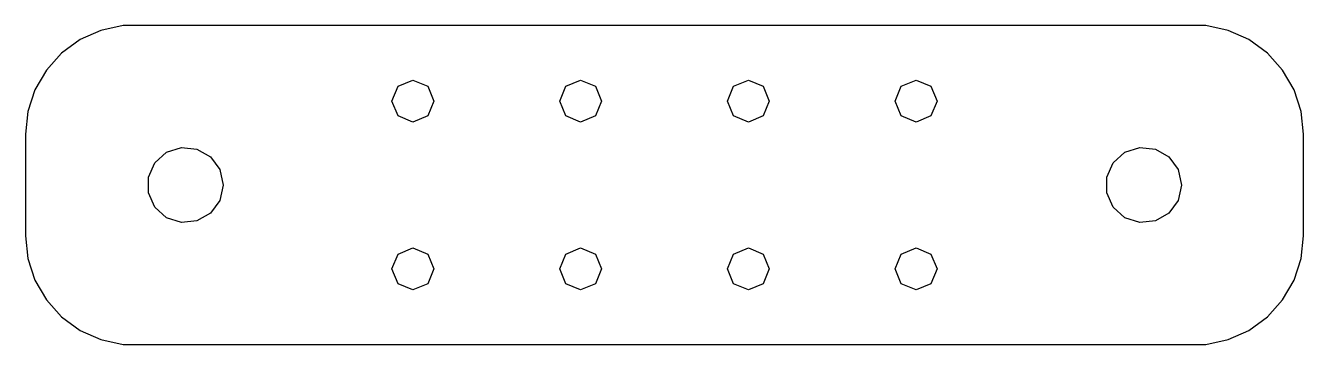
# Model space of a CAD drawing. Header units: metres. Extents: x 0 to 152, y 0 to 38.
import ezdxf

# ---------------------------------------------------------------- set-up
doc = ezdxf.new("R2010")
doc.units = ezdxf.units.M

msp = doc.modelspace()

# ---------------------------------------------------------------- linework, layer by layer
for p, q in [((8.98279, 37.4637), (6.5, 36.3583)), ((11.6411, 38.0288), (8.98279, 37.4637)), ((140.759, 38.0288), (11.6411, 38.0288)), ((143.417, 37.4637), (140.759, 38.0288)), ((145.9, 36.3583), (143.417, 37.4637)), ((6.5, 36.3583), (4.3013, 34.7609)), ((148.099, 34.7609), (145.9, 36.3583)), ((4.3013, 34.7609), (2.48279, 32.7412)), ((149.917, 32.7412), (148.099, 34.7609)), ((2.48279, 32.7412), (1.12392, 30.3876)), ((151.276, 30.3876), (149.917, 32.7412)), ((43.7, 29.05), (44.4322, 30.8178)), ((44.4322, 30.8178), (46.2, 31.55)), ((46.2, 31.55), (47.9678, 30.8178)), ((47.9678, 30.8178), (48.7, 29.05)), ((63.7, 29.05), (64.4322, 30.8178)), ((64.4322, 30.8178), (66.2, 31.55)), ((66.2, 31.55), (67.9678, 30.8178)), ((67.9678, 30.8178), (68.7, 29.05)), ((83.7, 29.05), (84.4322, 30.8178)), ((84.4322, 30.8178), (86.2, 31.55)), ((86.2, 31.55), (87.9678, 30.8178)), ((87.9678, 30.8178), (88.7, 29.05)), ((103.7, 29.05), (104.432, 30.8178)), ((104.432, 30.8178), (106.2, 31.55)), ((106.2, 31.55), (107.968, 30.8178)), ((107.968, 30.8178), (108.7, 29.05)), ((1.12392, 30.3876), (0.284091, 27.8028)), ((44.4322, 27.2822), (43.7, 29.05)), ((48.7, 29.05), (47.9678, 27.2822)), ((64.4322, 27.2822), (63.7, 29.05)), ((68.7, 29.05), (67.9678, 27.2822)), ((84.4322, 27.2822), (83.7, 29.05)), ((88.7, 29.05), (87.9678, 27.2822)), ((104.432, 27.2822), (103.7, 29.05)), ((108.7, 29.05), (107.968, 27.2822)), ((152.116, 27.8028), (151.276, 30.3876)), ((0.284091, 27.8028), (0.000003, 25.1)), ((152.4, 25.1), (152.116, 27.8028)), ((46.2, 26.55), (44.4322, 27.2822)), ((47.9678, 27.2822), (46.2, 26.55)), ((66.2, 26.55), (64.4322, 27.2822)), ((67.9678, 27.2822), (66.2, 26.55)), ((86.2, 26.55), (84.4322, 27.2822)), ((87.9678, 27.2822), (86.2, 26.55)), ((106.2, 26.55), (104.432, 27.2822)), ((107.968, 27.2822), (106.2, 26.55)), ((0.000003, 25.1), (0.000003, 13)), ((152.4, 13), (152.4, 25.1)), ((15.4094, 21.695), (16.8, 22.9471)), ((16.8, 22.9471), (18.5796, 23.5253)), ((18.5796, 23.5253), (20.4406, 23.3297)), ((20.4406, 23.3297), (22.0611, 22.3941)), ((129.709, 21.695), (131.1, 22.9471)), ((131.1, 22.9471), (132.88, 23.5253)), ((132.88, 23.5253), (134.741, 23.3297)), ((134.741, 23.3297), (136.361, 22.3941)), ((14.6483, 19.9856), (15.4094, 21.695)), ((22.0611, 22.3941), (23.161, 20.8803)), ((128.948, 19.9856), (129.709, 21.695)), ((136.361, 22.3941), (137.461, 20.8803)), ((14.6483, 18.1144), (14.6483, 19.9856)), ((23.161, 20.8803), (23.55, 19.05)), ((128.948, 18.1144), (128.948, 19.9856)), ((137.461, 20.8803), (137.85, 19.05)), ((23.55, 19.05), (23.161, 17.2197)), ((137.85, 19.05), (137.461, 17.2197)), ((15.4094, 16.405), (14.6483, 18.1144)), ((23.161, 17.2197), (22.0611, 15.7059)), ((129.709, 16.405), (128.948, 18.1144)), ((137.461, 17.2197), (136.361, 15.7059)), ((16.8, 15.1529), (15.4094, 16.405)), ((22.0611, 15.7059), (20.4406, 14.7703)), ((131.1, 15.1529), (129.709, 16.405)), ((136.361, 15.7059), (134.741, 14.7703)), ((18.5796, 14.5747), (16.8, 15.1529)), ((20.4406, 14.7703), (18.5796, 14.5747)), ((132.88, 14.5747), (131.1, 15.1529)), ((134.741, 14.7703), (132.88, 14.5747)), ((0.000003, 13), (0.284091, 10.2972)), ((152.116, 10.2972), (152.4, 13)), ((43.7, 9.05), (44.4322, 10.8178)), ((44.4322, 10.8178), (46.2, 11.55)), ((46.2, 11.55), (47.9678, 10.8178)), ((47.9678, 10.8178), (48.7, 9.05)), ((63.7, 9.05), (64.4322, 10.8178)), ((64.4322, 10.8178), (66.2, 11.55)), ((66.2, 11.55), (67.9678, 10.8178)), ((67.9678, 10.8178), (68.7, 9.05)), ((83.7, 9.05), (84.4322, 10.8178)), ((84.4322, 10.8178), (86.2, 11.55)), ((86.2, 11.55), (87.9678, 10.8178)), ((87.9678, 10.8178), (88.7, 9.05)), ((103.7, 9.05), (104.432, 10.8178)), ((104.432, 10.8178), (106.2, 11.55)), ((106.2, 11.55), (107.968, 10.8178)), ((107.968, 10.8178), (108.7, 9.05)), ((0.284091, 10.2972), (1.12392, 7.71243)), ((151.276, 7.71243), (152.116, 10.2972)), ((1.12392, 7.71243), (2.48279, 5.35879)), ((44.4322, 7.28224), (43.7, 9.05)), ((48.7, 9.05), (47.9678, 7.28224)), ((64.4322, 7.28224), (63.7, 9.05)), ((68.7, 9.05), (67.9678, 7.28224)), ((84.4322, 7.28224), (83.7, 9.05)), ((88.7, 9.05), (87.9678, 7.28224)), ((104.432, 7.28224), (103.7, 9.05)), ((108.7, 9.05), (107.968, 7.28224)), ((149.917, 5.35879), (151.276, 7.71243)), ((46.2, 6.55), (44.4322, 7.28224)), ((47.9678, 7.28224), (46.2, 6.55)), ((66.2, 6.55), (64.4322, 7.28224)), ((67.9678, 7.28224), (66.2, 6.55)), ((86.2, 6.55), (84.4322, 7.28224)), ((87.9678, 7.28224), (86.2, 6.55)), ((106.2, 6.55), (104.432, 7.28224)), ((107.968, 7.28224), (106.2, 6.55)), ((2.48279, 5.35879), (4.3013, 3.33912)), ((148.099, 3.33912), (149.917, 5.35879)), ((4.3013, 3.33912), (6.5, 1.74168)), ((145.9, 1.74168), (148.099, 3.33912)), ((6.5, 1.74168), (8.98279, 0.636273)), ((143.417, 0.636273), (145.9, 1.74168)), ((8.98279, 0.636273), (11.6411, 0.071225)), ((11.6411, 0.071225), (140.759, 0.071225)), ((140.759, 0.071225), (143.417, 0.636273))]:
    msp.add_line(p, q)

doc.saveas('drawing.dxf')
